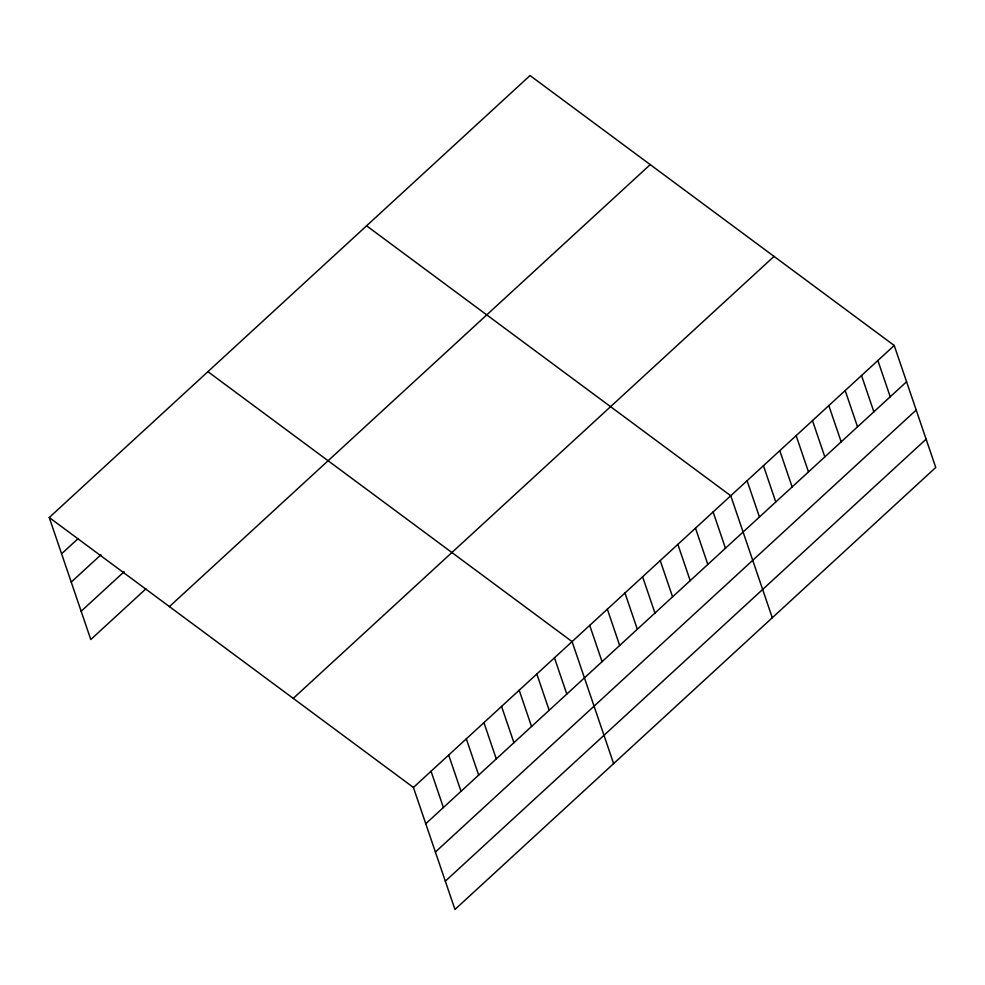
<?xml version="1.0" encoding="UTF-8"?>
<svg xmlns="http://www.w3.org/2000/svg" width="985" height="985" viewBox="0 0 985 985"><rect width="100%" height="100%" fill="white"/><g stroke="black" fill="none" stroke-linecap="round" stroke-linejoin="round"><path stroke-width="1.48" d="M49.25 517.519L530.041 75.537L894.22 345.476L935.75 467.481L454.959 909.463L413.417 787.458L49.25 517.519L90.78 639.524L145.879 588.882M61.599 553.792L78.123 538.598M71.228 582.086L100.975 554.74M81.152 611.229L124.122 571.731M169.42 606.6L650.223 164.618M293.247 698.377L774.038 256.396M413.417 787.458L894.22 345.476M425.766 823.731L906.569 381.749M435.395 852.025L916.198 410.043M445.318 881.169L926.122 439.187M366.58 225.811L730.747 495.75L772.277 617.755M207.909 371.665L572.088 641.604L613.618 763.609M877.869 360.498L890.218 396.783M861.518 375.531L873.867 411.804M845.179 390.552L857.529 426.837M828.828 405.586L841.178 441.859M812.477 420.607L824.827 456.892M796.139 435.641L808.488 471.913M779.788 450.662L792.137 486.947M763.437 465.696L775.786 501.968M747.086 480.717L759.447 517.002M713.115 511.954L725.465 548.226M695.484 528.157L707.833 564.442M677.852 544.36L690.202 580.645M660.233 560.576L672.583 596.848M642.602 576.779L654.951 613.052M624.97 592.982L637.32 629.255M607.339 609.186L619.688 645.471M589.707 625.389L602.057 661.674M554.457 657.808L566.806 694.08M536.825 674.011L549.174 710.296M519.193 690.214L531.543 726.499M501.562 706.417L513.911 742.702M483.93 722.633L496.292 758.906M466.311 738.836L478.661 775.109M448.68 755.039L461.029 791.324M431.048 771.243L443.398 807.528"/></g></svg>
